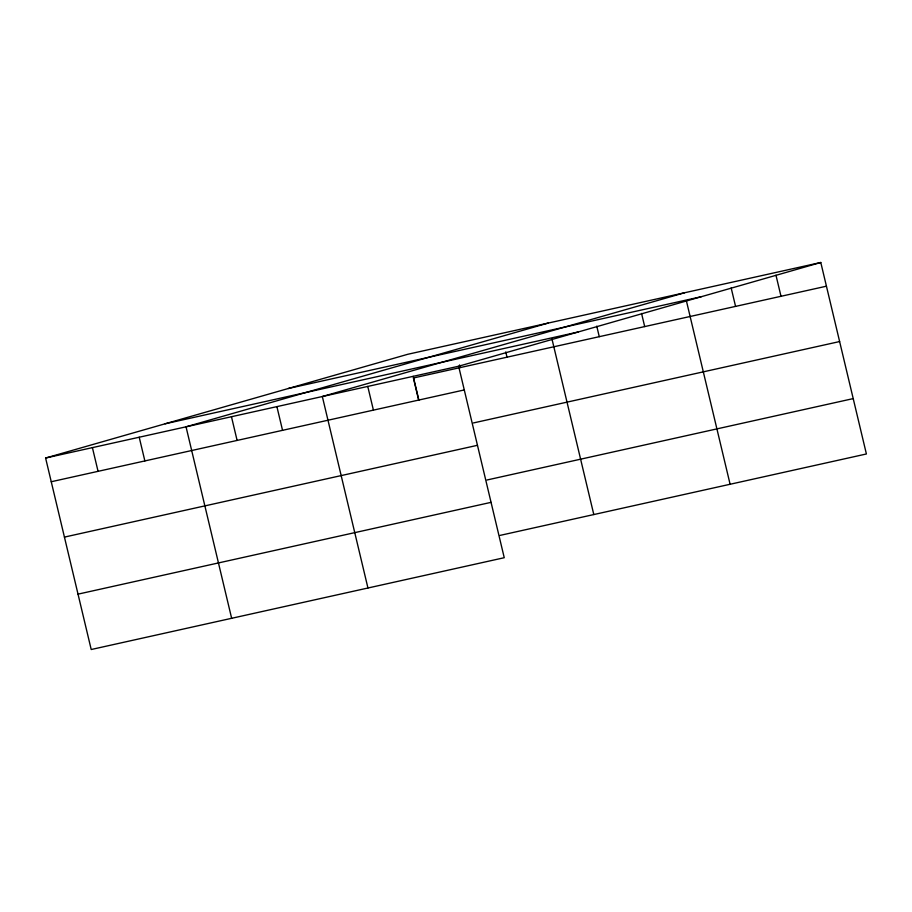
<?xml version="1.0" encoding="UTF-8"?>
<svg xmlns="http://www.w3.org/2000/svg" width="912" height="912" viewBox="0 0 912 912"><rect width="100%" height="100%" fill="white"/><g stroke="black" fill="none" stroke-linecap="round" stroke-linejoin="round"><path stroke-width="1.37" d="M820.789 262.485L458.633 366.236L504.245 557.711L91.211 649.515L45.6 458.029L407.755 354.289L820.789 262.485L866.4 453.971L500.175 535.367M548.18 323.076L186.037 426.827L231.648 618.302M684.479 292.786L322.335 396.526L367.946 588.012M288.238 388.523L701.271 296.719M165.106 423.795L578.14 332.002M45.6 458.029L458.633 366.236M826.432 286.197L413.398 377.99L418.676 400.14M51.243 481.741L464.276 389.937M473.396 422.951L839.621 341.555M64.433 537.1L477.466 445.307M486.985 479.997L853.21 398.601M78.022 594.145L491.055 502.352M775.975 275.219L781.003 296.297M731.173 287.953L735.562 306.386M686.36 300.686L730.102 484.261M641.558 313.42L644.693 326.587M596.756 326.143L599.264 336.688M551.942 338.876L593.803 514.55M505.761 351.918L507.015 357.185M459.58 364.96L460.207 367.593M413.204 376.337L418.847 400.037M367.764 386.426L373.418 410.138M276.895 406.627L282.549 430.339M231.466 416.727L237.109 440.428M139.217 437.224L144.871 460.936M92.408 447.632L98.063 471.333"/></g></svg>
